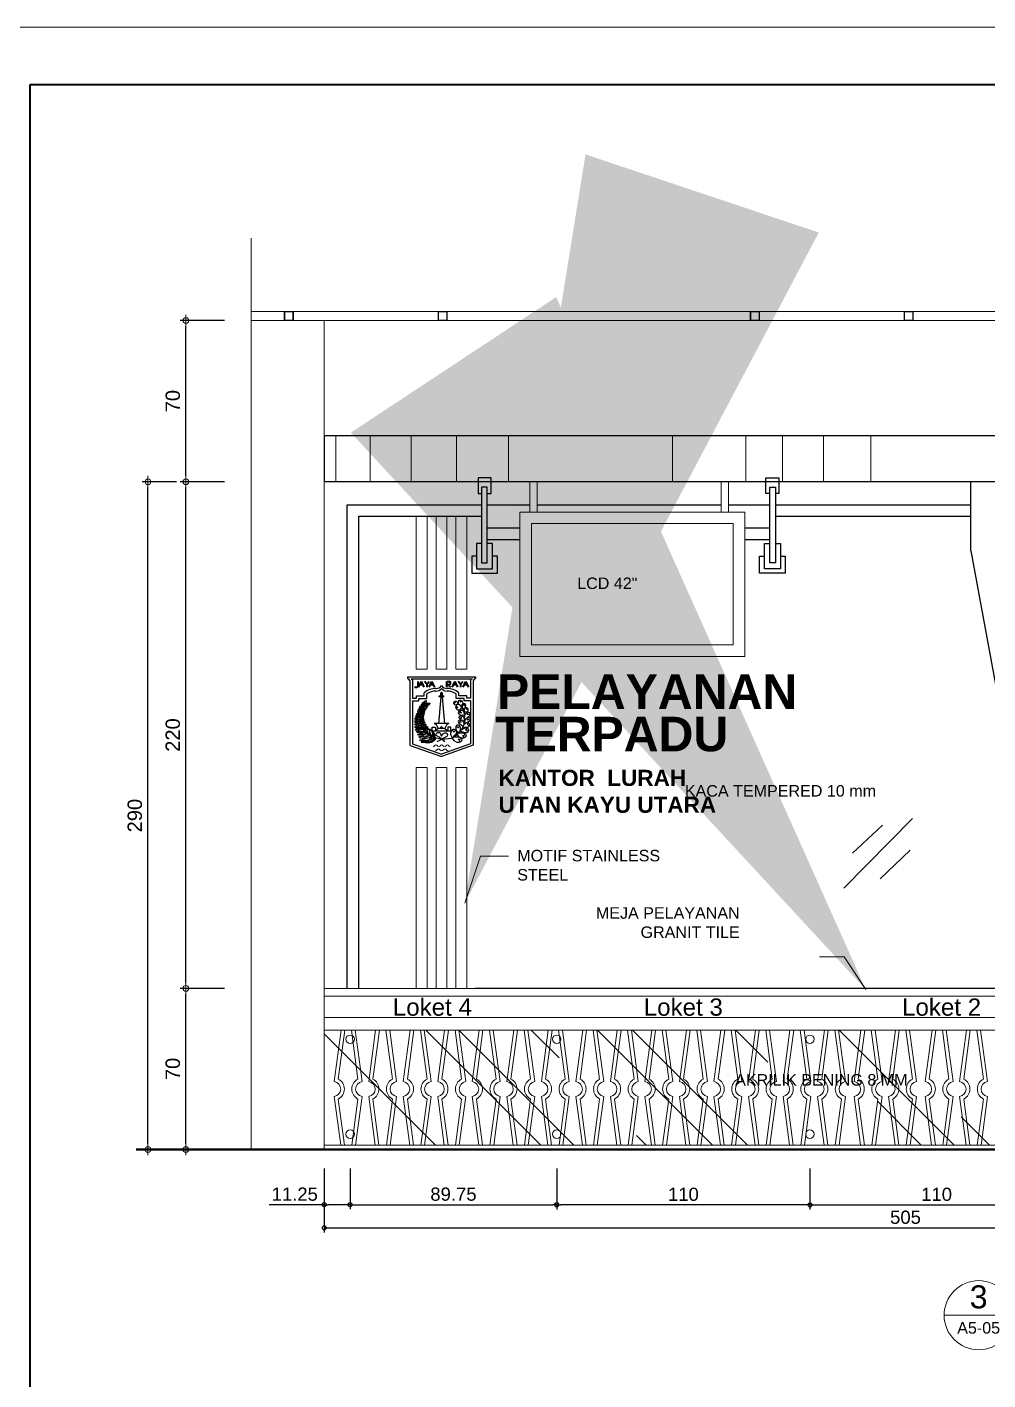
# Model space of a CAD drawing. Header units: millimetres. Extents: x -11 to 1625, y -267 to 180.
# Drawn here: x 1080.16 to 1096.86, y -70.5 to -47 of the extents above; entities that cross this region are included whole.
import ezdxf
from ezdxf.enums import TextEntityAlignment as Align

# ---------------------------------------------------------------- set-up
doc = ezdxf.new("R2010")
doc.units = ezdxf.units.MM
for name, color, linetype, lineweight in [('0.40', 6, 'Continuous', 40), ('ars', 11, 'Continuous', 5), ('ARS DIN', 31, 'Continuous', 5), ('balok', 111, 'Continuous', 35), ('DIMENSI', 8, 'Continuous', 9), ('dinding', 5, 'Continuous', 15), ('grs 2.5', 23, 'Continuous', 25), ('GRS KOP', 1, 'Continuous', 35), ('kaca', 121, 'Continuous', 0), ('kop', 7, 'Continuous', 20), ('lan', 7, 'Continuous', 15), ('not', 7, 'Continuous', 20), ('STANDART', 3, 'Continuous', 20), ('u', 6, 'Continuous', 20), ('ukuran', 6, 'Continuous', 20)]:
    doc.layers.add(name, color=color, linetype=linetype, lineweight=lineweight)
doc.layers.add('arsiran', color=51, linetype='Continuous')
doc.styles.add('aku', font='arial.ttf')
doc.styles.add('BARU', font='complex.shx')
doc.styles.get("Standard").update_dxf_attribs({"font": 'ARIALUNI.TTF'})
doc.dimstyles.new('H1.20 LAYOUT', dxfattribs={"dimtxt": 40, "dimasz": 13, "dimexe": 30, "dimexo": 0, "dimgap": 10, "dimtad": 2, "dimtih": 1, "dimtoh": 1, "dimdec": 0, "dimlfac": 0.1, "dimzin": 0, "dimdsep": 46, "dimtxsty": 'aku', "dimblk": 'DOT', "dimcen": 0.09, "dimclrd": 256, "dimclre": 256, "dimclrt": 2, "dimadec": 0, "dimazin": 0, "dimtfac": 1, "dimtdec": 0, "dimtix": 1, "dimtofl": 0, "dimtmove": 0, "dimatfit": 3, "dimfxl": 0, "dimtolj": 1, "dimtzin": 0, "dimlwd": -1, "dimlwe": 5, "dimarcsym": 0})
doc.dimstyles.new('ISO-25', dxfattribs={"dimtxt": 0.23, "dimasz": 0.07, "dimexe": 0.08, "dimexo": 0.05, "dimgap": 0.065, "dimtad": 1, "dimlfac": 100, "dimzin": 12, "dimdsep": 46, "dimtxsty": 'Standard', "dimblk": 'ORIGIN', "dimcen": 2.5, "dimdle": 1, "dimclrt": 256, "dimazin": 2, "dimtfac": 1, "dimtmove": 0, "dimatfit": 3, "dimldrblk": 'ORIGIN', "dimfxl": 0, "dimarcsym": 0})
doc.dimstyles.new('sk-100', dxfattribs={"dimtxt": 0.25, "dimasz": 0.1, "dimexe": 0.1, "dimexo": 0, "dimgap": 0.1, "dimtad": 1, "dimdec": 4, "dimlfac": 100, "dimzin": 12, "dimdsep": 46, "dimtxsty": 'Standard', "dimblk": 'BULAT', "dimcen": 0.1, "dimadec": 0, "dimazin": 3, "dimtfac": 1, "dimtdec": 4, "dimtofl": 0, "dimtmove": 0, "dimatfit": 3, "dimldrblk": 'BULAT', "dimfxl": 0, "dimtolj": 1, "dimtzin": 0, "dimarcsym": 0})

# ---------------------------------------------------------------- blocks, each defined once
blk = doc.blocks.new('kop')
at = {"layer": 'GRS KOP'}
blk.add_lwpolyline([(1, 54), (83, 54), (83, 1), (1, 1)], close=True, dxfattribs=at)
at = {"layer": 'kop', "color": 7}
blk.add_line((84, 55), (0, 55), dxfattribs=at)
at = {"layer": 'kop', "style": 'BARU', "flags": 4}
for p, height in [((73.8, 5.4), 0.35), ((80.303, 5.382), 0.25), ((73.8, 4.9), 0.35), ((80.303, 4.882), 0.25), ((73.8, 4.4), 0.35), ((80.303, 4.382), 0.25)]:
    blk.add_attdef('-', p, '', height=height, dxfattribs=at)
at = {"layer": 'kop', "flags": 4}
for tag, p in [('AR-00', (78.057, 2.648)), ('00', (81.238, 2.647))]:
    blk.add_attdef(tag, text='', height=0.35, dxfattribs=at).set_placement(p, align=Align.MIDDLE)
blk = doc.blocks.new('_Dot')
at = {"color": 0, "linetype": 'ByBlock', "lineweight": -2}
blk.add_line((-0.5, 0), (-1, 0), dxfattribs=at)
at = {"color": 0, "linetype": 'ByBlock', "const_width": 0.5}
blk.add_lwpolyline([(-0.25, 0, 1), (0.25, 0, 1)], format="xyb", close=True, dxfattribs=at)
blk = doc.blocks.new('BULAT')
for p, q in [((-1, 0), (1, 0)), ((0, -1), (0, 1))]:
    blk.add_line(p, q)
blk.add_circle((0, 0), 0.5)
blk = doc.blocks.new('*D246')
at = {"layer": 'Defpoints', "color": 0}
for p in [(1082.919, -63.698), (1083.591, -63.698), (1083.591, -66.498)]:
    blk.add_point(p, dxfattribs=at)
at = {"layer": 'ukuran', "color": 0, "lineweight": -2}
for p, q in [((1083.591, -63.698), (1082.819, -63.698)), ((1082.919, -66.398), (1082.919, -63.798)), ((1083.591, -66.498), (1082.819, -66.498))]:
    blk.add_line(p, q, dxfattribs=at)
at = {"layer": 'ukuran', "color": 0, "lineweight": -2, "xscale": 0.1, "yscale": 0.1, "zscale": 0.1}
for p, rotation in [((1082.919, -63.698), 90), ((1082.919, -66.498), 270)]:
    blk.add_blockref('BULAT', p, dxfattribs=dict(at, rotation=rotation))
at = {"layer": 'ukuran', "color": 0, "insert": (1082.692, -65.098), "char_height": 0.25, "attachment_point": 5, "rotation": 90}
blk.add_mtext('\\A1;70', dxfattribs=at)
blk = doc.blocks.new('*D247')
at = {"layer": 'Defpoints', "color": 0}
for p in [(1082.919, -54.898), (1083.591, -54.898), (1083.591, -63.698)]:
    blk.add_point(p, dxfattribs=at)
at = {"layer": 'ukuran', "color": 0, "lineweight": -2}
for p, q in [((1083.591, -54.898), (1082.819, -54.898)), ((1082.919, -63.598), (1082.919, -54.998)), ((1083.591, -63.698), (1082.819, -63.698))]:
    blk.add_line(p, q, dxfattribs=at)
at = {"layer": 'ukuran', "color": 0, "lineweight": -2, "xscale": 0.1, "yscale": 0.1, "zscale": 0.1}
for p, rotation in [((1082.919, -54.898), 90), ((1082.919, -63.698), 270)]:
    blk.add_blockref('BULAT', p, dxfattribs=dict(at, rotation=rotation))
at = {"layer": 'ukuran', "color": 0, "insert": (1082.692, -59.298), "char_height": 0.25, "attachment_point": 5, "rotation": 90}
blk.add_mtext('\\A1;220', dxfattribs=at)
blk = doc.blocks.new('*D248')
at = {"layer": 'Defpoints', "color": 0}
for p in [(1082.919, -52.098), (1083.591, -52.098), (1083.591, -54.898)]:
    blk.add_point(p, dxfattribs=at)
at = {"layer": 'ukuran', "color": 0, "lineweight": -2}
for p, q in [((1083.591, -52.098), (1082.819, -52.098)), ((1082.919, -54.798), (1082.919, -52.198)), ((1083.591, -54.898), (1082.819, -54.898))]:
    blk.add_line(p, q, dxfattribs=at)
at = {"layer": 'ukuran', "color": 0, "lineweight": -2, "xscale": 0.1, "yscale": 0.1, "zscale": 0.1}
for p, rotation in [((1082.919, -52.098), 90), ((1082.919, -54.898), 270)]:
    blk.add_blockref('BULAT', p, dxfattribs=dict(at, rotation=rotation))
at = {"layer": 'ukuran', "color": 0, "insert": (1082.692, -53.498), "char_height": 0.25, "attachment_point": 5, "rotation": 90}
blk.add_mtext('\\A1;70', dxfattribs=at)
blk = doc.blocks.new('*D249')
at = {"layer": 'Defpoints', "color": 0}
for p in [(1082.26, -54.898), (1082.758, -54.898), (1082.758, -66.498)]:
    blk.add_point(p, dxfattribs=at)
at = {"layer": 'ukuran', "color": 0, "lineweight": -2}
for p, q in [((1082.758, -54.898), (1082.16, -54.898)), ((1082.26, -66.398), (1082.26, -54.998)), ((1082.758, -66.498), (1082.16, -66.498))]:
    blk.add_line(p, q, dxfattribs=at)
at = {"layer": 'ukuran', "color": 0, "lineweight": -2, "xscale": 0.1, "yscale": 0.1, "zscale": 0.1}
for p, rotation in [((1082.26, -54.898), 90), ((1082.26, -66.498), 270)]:
    blk.add_blockref('BULAT', p, dxfattribs=dict(at, rotation=rotation))
at = {"layer": 'ukuran', "color": 0, "insert": (1082.032, -60.698), "char_height": 0.25, "attachment_point": 5, "rotation": 90}
blk.add_mtext('\\A1;290', dxfattribs=at)
blk = doc.blocks.new('Ndtpd')
blk.add_line((0.747, 0), (-0.747, 0))
blk.add_circle((0, 0), 0.747)
at = {"flags": 4}
for tag, height, p in [('NO', 0.5, (0, 0.148)), ('NOLBR', 0.3, (0, -0.398))]:
    blk.add_attdef(tag, text='', height=height, dxfattribs=at).set_placement(p, align=Align.CENTER)
for tag, p, height in [('NDTPD', (1.516, 0.148), 0.5), ('SKALA', (1.523, -0.398), 0.3)]:
    blk.add_attdef(tag, p, '', height=height, dxfattribs=at)
blk = doc.blocks.new('_Origin')
at = {"color": 0, "linetype": 'ByBlock', "lineweight": -2}
blk.add_line((0, 0), (-1, 0), dxfattribs=at)
blk.add_circle((0, 0), 0.5, dxfattribs=at)
blk = doc.blocks.new('*D253')
at = {"layer": 'Defpoints', "color": 0, "ltscale": 0.15}
for p in [(1093.763, -66.775), (1098.163, -66.775), (1098.163, -67.459)]:
    blk.add_point(p, dxfattribs=at)
at = {"layer": 'u', "color": 0, "lineweight": -2, "ltscale": 0.15}
for p, q in [((1093.763, -66.825), (1093.763, -67.539)), ((1098.163, -66.825), (1098.163, -67.539)), ((1093.833, -67.459), (1098.093, -67.459))]:
    blk.add_line(p, q, dxfattribs=at)
at = {"layer": 'u', "color": 0, "lineweight": -2, "ltscale": 0.15, "xscale": 0.07, "yscale": 0.07, "zscale": 0.07, "rotation": 180}
blk.add_blockref('_Origin', (1093.763, -67.459), dxfattribs=at)
at = {"layer": 'u', "color": 0, "lineweight": -2, "ltscale": 0.15, "xscale": 0.07, "yscale": 0.07, "zscale": 0.07}
blk.add_blockref('_Origin', (1098.163, -67.459), dxfattribs=at)
at = {"layer": 'u', "ltscale": 0.15, "insert": (1095.963, -67.277), "char_height": 0.23, "attachment_point": 5}
blk.add_mtext('110', dxfattribs=at)
blk = doc.blocks.new('*D256')
at = {"layer": 'Defpoints', "color": 0, "ltscale": 0.15}
for p in [(1089.363, -66.821), (1093.763, -66.775), (1089.363, -67.459)]:
    blk.add_point(p, dxfattribs=at)
at = {"layer": 'u', "color": 0, "lineweight": -2, "ltscale": 0.15}
for p, q in [((1089.363, -66.871), (1089.363, -67.539)), ((1093.763, -66.825), (1093.763, -67.539)), ((1093.693, -67.459), (1089.433, -67.459))]:
    blk.add_line(p, q, dxfattribs=at)
at = {"layer": 'u', "color": 0, "lineweight": -2, "ltscale": 0.15, "xscale": 0.07, "yscale": 0.07, "zscale": 0.07, "rotation": 180}
blk.add_blockref('_Origin', (1089.363, -67.459), dxfattribs=at)
at = {"layer": 'u', "color": 0, "lineweight": -2, "ltscale": 0.15, "xscale": 0.07, "yscale": 0.07, "zscale": 0.07}
blk.add_blockref('_Origin', (1093.763, -67.459), dxfattribs=at)
at = {"layer": 'u', "ltscale": 0.15, "insert": (1091.563, -67.277), "char_height": 0.23, "attachment_point": 5}
blk.add_mtext('110', dxfattribs=at)
blk = doc.blocks.new('RL1')
at = {"layer": 'ars', "ltscale": 0.15}
for points in [[(0.011, 3.08), (-0.174, 1.698)], [(0.112, 3.08), (-0.063, 1.767)], [(0.288, 3.08), (0.463, 1.767)], [(0.389, 3.08), (0.574, 1.698)], [(0, 0), (-0.174, 1.302)], [(0.101, 0), (-0.063, 1.233)], [(0.299, 0), (0.463, 1.233)], [(0.4, 0), (0.574, 1.302)]]:
    blk.add_lwpolyline(points, dxfattribs=at)
for centre, radius, start, end in [((-0.2, 1.5), 0.2, 277.5946, 82.4054), ((-0.2, 1.5), 0.3, 297.0659, 62.9341), ((0.6, 1.5), 0.3, 117.0659, 242.9341), ((0.6, 1.5), 0.2, 97.5946, 262.4054)]:
    blk.add_arc(centre, radius, start, end, dxfattribs=at)
blk = doc.blocks.new('*D258')
at = {"layer": 'Defpoints', "color": 0, "ltscale": 0.15}
for p in [(1085.772, -66.775), (1089.363, -66.775), (1089.363, -67.456)]:
    blk.add_point(p, dxfattribs=at)
at = {"layer": 'u', "color": 0, "lineweight": -2, "ltscale": 0.15}
for p, q in [((1085.772, -66.825), (1085.772, -67.536)), ((1089.363, -66.825), (1089.363, -67.536)), ((1085.842, -67.456), (1089.293, -67.456))]:
    blk.add_line(p, q, dxfattribs=at)
at = {"layer": 'u', "color": 0, "lineweight": -2, "ltscale": 0.15, "xscale": 0.07, "yscale": 0.07, "zscale": 0.07, "rotation": 180}
blk.add_blockref('_Origin', (1085.772, -67.456), dxfattribs=at)
at = {"layer": 'u', "color": 0, "lineweight": -2, "ltscale": 0.15, "xscale": 0.07, "yscale": 0.07, "zscale": 0.07}
blk.add_blockref('_Origin', (1089.363, -67.456), dxfattribs=at)
at = {"layer": 'u', "ltscale": 0.15, "insert": (1087.568, -67.274), "char_height": 0.23, "attachment_point": 5}
blk.add_mtext('89.75', dxfattribs=at)
blk = doc.blocks.new('*D262')
at = {"layer": 'Defpoints', "color": 0, "ltscale": 0.15}
for p in [(1085.322, -66.775), (1085.772, -66.775), (1085.322, -67.456)]:
    blk.add_point(p, dxfattribs=at)
at = {"layer": 'u', "color": 0, "lineweight": -2, "ltscale": 0.15}
for p, q in [((1085.322, -66.825), (1085.322, -67.536)), ((1085.772, -66.825), (1085.772, -67.536)), ((1085.322, -67.456), (1084.367, -67.456)), ((1085.702, -67.456), (1085.392, -67.456))]:
    blk.add_line(p, q, dxfattribs=at)
at = {"layer": 'u', "color": 0, "lineweight": -2, "ltscale": 0.15, "xscale": 0.07, "yscale": 0.07, "zscale": 0.07, "rotation": 180}
blk.add_blockref('_Origin', (1085.322, -67.456), dxfattribs=at)
at = {"layer": 'u', "color": 0, "lineweight": -2, "ltscale": 0.15, "xscale": 0.07, "yscale": 0.07, "zscale": 0.07}
blk.add_blockref('_Origin', (1085.772, -67.456), dxfattribs=at)
at = {"layer": 'u', "ltscale": 0.15, "insert": (1084.81, -67.274), "char_height": 0.23, "attachment_point": 5}
blk.add_mtext('11.25', dxfattribs=at)
blk = doc.blocks.new('*D263')
at = {"layer": 'Defpoints', "color": 0, "ltscale": 0.15}
for p in [(1085.322, -66.775), (1105.523, -66.775), (1105.523, -67.858)]:
    blk.add_point(p, dxfattribs=at)
at = {"layer": 'u', "color": 0, "lineweight": -2, "ltscale": 0.15}
for p, q in [((1085.322, -66.858), (1085.322, -67.938)), ((1105.523, -66.858), (1105.523, -67.938)), ((1085.392, -67.858), (1105.453, -67.858))]:
    blk.add_line(p, q, dxfattribs=at)
at = {"layer": 'u', "color": 0, "lineweight": -2, "ltscale": 0.15, "xscale": 0.07, "yscale": 0.07, "zscale": 0.07, "rotation": 180}
blk.add_blockref('_Origin', (1085.322, -67.858), dxfattribs=at)
at = {"layer": 'u', "color": 0, "lineweight": -2, "ltscale": 0.15, "xscale": 0.07, "yscale": 0.07, "zscale": 0.07}
blk.add_blockref('_Origin', (1105.523, -67.858), dxfattribs=at)
at = {"layer": 'u', "ltscale": 0.15, "insert": (1095.423, -67.675), "char_height": 0.23, "attachment_point": 5}
blk.add_mtext('505', dxfattribs=at)

msp = doc.modelspace()

# ---------------------------------------------------------------- hatches: boundary and pattern name
at = {"layer": 'ARS DIN', "ltscale": 0.15}
h = msp.add_hatch(dxfattribs=at)
h.set_pattern_fill('AR-RROOF', color=256, scale=0.1, angle=45, style=0)
h.set_pattern_definition([(135, (1103.4438, -66.42), (-2.15526, 5.74736), [38.1, -5.08, 12.7, -2.54]), (135, (1101.953, -63.133), (4.1848, 0.5927), [7.62, -0.8382, 15.24, -1.905]), (135, (1104.0724, -63.9952), (-8.13611, 10.54282), [20.32, -3.556, 10.16, -2.54])])
h.paths.add_polyline_path([(1105.5220573, -64.4224392), (1105.5220573, -66.419909), (1085.3220573, -66.419909), (1085.3220573, -64.4224392)])

# ---------------------------------------------------------------- linework, layer by layer
at = {"layer": '0.40'}
msp.add_lwpolyline([(1082.0528709, -66.4984035), (1107.4963738, -66.4984035)], dxfattribs=at)
at = {"layer": 'ars'}
for p, q in [((1085.5225037, -54.0984035), (1085.5225037, -54.8984035)), ((1086.1224186, -54.0984035), (1086.1224186, -54.8984035)), ((1086.8348187, -54.0984035), (1086.8348187, -54.8984035)), ((1087.622215, -54.0984035), (1087.622215, -54.8984035)), ((1088.5220873, -54.0984035), (1088.5220873, -54.8984035)), ((1091.3716968, -54.0984035), (1091.3716968, -54.8984035)), ((1092.6465229, -54.0984035), (1092.6465229, -54.8984035)), ((1093.2839359, -54.0984035), (1093.2839359, -54.8984035)), ((1093.996336, -54.0984035), (1093.996336, -54.8984035)), ((1094.8212304, -54.0984035), (1094.8212304, -54.8984035))]:
    msp.add_line(p, q, dxfattribs=at)
for points in [[(1084.0543218, -66.4984035), (1084.0543218, -50.6673865)], [(1084.0543218, -51.9384035), (1105.3020573, -51.9384035), (1105.3020573, -52.0984035), (1084.0543218, -52.0984035)], [(1105.5220573, -63.6984035), (1105.5220573, -63.8359158), (1085.3220573, -63.8359158), (1085.3220573, -63.6984035)]]:
    msp.add_lwpolyline(points, dxfattribs=at)
for points in [[(1084.6278103, -52.0984035), (1084.7878103, -52.0984035), (1084.7878103, -51.9384035), (1084.6278103, -51.9384035)], [(1084.6358103, -52.0904035), (1084.7798103, -52.0904035), (1084.7798103, -51.9464035), (1084.6358103, -51.9464035)], [(1087.2995754, -52.0984035), (1087.4595754, -52.0984035), (1087.4595754, -51.9384035), (1087.2995754, -51.9384035)], [(1087.3075754, -52.0904035), (1087.4515754, -52.0904035), (1087.4515754, -51.9464035), (1087.3075754, -51.9464035)], [(1092.7255875, -52.0984035), (1092.8855875, -52.0984035), (1092.8855875, -51.9384035), (1092.7255875, -51.9384035)], [(1092.7335875, -52.0904035), (1092.8775875, -52.0904035), (1092.8775875, -51.9464035), (1092.7335875, -51.9464035)], [(1095.3973526, -52.0984035), (1095.5573526, -52.0984035), (1095.5573526, -51.9384035), (1095.3973526, -51.9384035)], [(1095.4053526, -52.0904035), (1095.5493526, -52.0904035), (1095.5493526, -51.9464035), (1095.4053526, -51.9464035)]]:
    msp.add_lwpolyline(points, close=True, dxfattribs=at)
at = {"layer": 'ars', "color": 141}
msp.add_lwpolyline([(1105.5220573, -66.419909), (1085.3220573, -66.419909), (1085.3220573, -64.4224392), (1105.5220573, -64.4224392)], close=True, dxfattribs=at)
at = {"layer": 'arsiran'}
for p, q in [((1099.5465006, -54.0984035), (1085.3220573, -54.0984035)), ((1096.096607, -54.8984035), (1085.3220573, -54.8984035)), ((1095.2823646, -54.8984035), (1091.8866524, -54.8984035)), ((1098.2225323, -54.8984035), (1095.0238827, -54.8984035)), ((1099.5465006, -54.8984035), (1096.096607, -54.8984035)), ((1096.5574622, -56.0984035), (1096.5574622, -54.8984035)), ((1085.7220573, -63.6984035), (1085.7220573, -55.2984035)), ((1085.7220573, -55.2984035), (1088.0581169, -55.2984035)), ((1088.1560999, -55.2984035), (1088.8976141, -55.2984035)), ((1092.3475076, -55.2984035), (1093.0637671, -55.2984035)), ((1093.1617501, -55.2984035), (1096.5574622, -55.2984035)), ((1085.9220573, -63.6984035), (1085.9220573, -55.4984035)), ((1085.9220573, -55.4984035), (1088.0581169, -55.4984035)), ((1093.1617501, -55.4984035), (1096.5574622, -55.4984035)), ((1088.1560999, -55.6984035), (1088.721726, -55.6984035)), ((1088.1560999, -55.8984035), (1088.721726, -55.8984035)), ((1092.6309193, -55.6984035), (1093.0637671, -55.6984035)), ((1092.6309193, -55.8984035), (1093.0637671, -55.8984035)), ((1096.5574622, -56.0984035), (1097.9574622, -63.6984035)), ((1087.6712318, -58.7710332), (1087.6459756, -58.751627)), ((1087.7178443, -58.8214707), (1087.6712318, -58.7710332)), ((1087.7566943, -58.8958332), (1087.7178443, -58.8214707)), ((1087.7565818, -59.1108207), (1087.7639411, -58.9486258)), ((1087.7639411, -58.9486258), (1087.7566943, -58.8958332)), ((1087.6356818, -59.2829457), (1087.7188561, -59.1912336)), ((1087.7188561, -59.1912336), (1087.7565818, -59.1108207)), ((1105.5220573, -63.6984035), (1087.9478103, -63.6984035))]:
    msp.add_line(p, q, dxfattribs=at)
for points in [[(1085.3220573, -54.0984035), (1085.3220573, -54.8984035)], [(1088.1560999, -55.1000653), (1088.2256303, -55.1000653), (1088.2256303, -54.8313316), (1087.9979903, -54.8313316), (1087.9979903, -55.1000653), (1088.0581169, -55.1000653)], [(1093.0637671, -55.1000653), (1092.9942367, -55.1000653), (1092.9942367, -54.8313316), (1093.2218767, -54.8313316), (1093.2218767, -55.1000653), (1093.1617501, -55.1000653)], [(1089.0232361, -55.2984035), (1092.2218856, -55.2984035)], [(1088.0581169, -55.9702911), (1087.9672334, -55.9702911), (1087.9672334, -56.4102775), (1088.2483555, -56.4102775), (1088.2483555, -55.9702911), (1088.1560999, -55.9702911)], [(1093.1617501, -55.9702911), (1093.2526335, -55.9702911), (1093.2526335, -56.4102775), (1092.9715115, -56.4102775), (1092.9715115, -55.9702911), (1093.0637671, -55.9702911)], [(1087.9672334, -56.1902843), (1087.8867356, -56.1902843), (1087.8867356, -56.4842093), (1088.3326391, -56.4842093), (1088.3326391, -56.1902843), (1088.2483555, -56.1902843)], [(1093.2526335, -56.1902843), (1093.3331313, -56.1902843), (1093.3331313, -56.4842093), (1092.8834742, -56.4842093), (1092.8834742, -56.1902843), (1092.9715115, -56.1902843)]]:
    msp.add_lwpolyline(points, dxfattribs=at)
for points in [[(1088.1560999, -54.9945304), (1088.0581169, -54.9945304), (1088.0581169, -56.3051666), (1088.1560999, -56.3051666)], [(1093.0637671, -54.9945304), (1093.1617501, -54.9945304), (1093.1617501, -56.3051666), (1093.0637671, -56.3051666)]]:
    msp.add_lwpolyline(points, close=True, dxfattribs=at)
for centre, radius, start, end in [((1087.602002, -58.7612166), 0.0220314, 87.66784876, 178.65465728), ((1087.6064183, -58.7228814), 0.0166973, 135.56360417, 257.83060387), ((1087.6490105, -58.7466372), 0.0501452, 25.93373712, 73.1180332), ((1087.7192856, -58.7283771), 0.0254456, 90.10950306, 171.70742111), ((1087.6515141, -58.8117415), 0.0459492, 19.15474734, 190.58858039), ((1087.6579042, -58.8083319), 0.0529019, 192.94732556, 354.31404324), ((1087.6416318, -58.7841598), 0.0275365, 181.85961307, 272.02198328), ((1087.6521288, -58.8417901), 0.0315817, 107.55455806, 187.80499728), ((1087.7039931, -58.9257982), 0.0563066, 9.3407188, 161.49718996), ((1087.71309, -58.8899702), 0.0650223, 196.03344421, 318.51721909), ((1087.6993968, -58.9596894), 0.0499053, 82.57968903, 141.05669455), ((1087.7086387, -58.8881353), 0.0222432, 125.92154153, 262.77658945), ((1087.7251163, -58.9840346), 0.0266277, 146.77003391, 239.19130726), ((1087.7341887, -58.7822367), 0.0239839, 339.79936251, 64.86716465), ((1087.7738372, -58.7952293), 0.0177754, 67.00190501, 164.63217601), ((1087.7753168, -58.8484938), 0.0202522, 336.87578249, 98.4357019), ((1087.8318158, -58.9237971), 0.0772686, 96.63465558, 119.35110183), ((1087.7753126, -58.9269486), 0.0394394, 331.30252725, 37.94777121), ((1087.8346399, -58.9904052), 0.0509272, 70.08276345, 119.05449664), ((1087.5382227, -59.2507082), 0.0347644, 357.4430165, 88.64906564), ((1087.6161864, -59.1845381), 0.0335107, 12.90285345, 100.2816665), ((1087.7393851, -59.2113905), 0.0968264, 130.3862026, 159.23064718), ((1087.6898107, -59.0992678), 0.0284276, 61.89056868, 169.10342994), ((1087.6962821, -59.031017), 0.0285014, 57.77969593, 135.09166346), ((1087.7121434, -59.0466517), 0.0289558, 157.98021204, 252.01885625), ((1087.7787371, -59.1766777), 0.0284865, 266.86460819, 1.75589115), ((1087.7712087, -59.2447881), 0.0401133, 346.02896843, 81.44060104), ((1087.7840838, -59.0945335), 0.0338642, 307.36893622, 32.47562388), ((1087.8122665, -59.1477858), 0.0274216, 0.49305241, 106.15338088), ((1087.8020314, -59.0159947), 0.0192114, 290.57885794, 68.79793875), ((1087.8260827, -59.1039493), 0.0720758, 63.81492657, 103.88680228), ((1087.6399547, -59.2982655), 0.0812766, 106.33590135, 145.52492004), ((1087.6635422, -59.3355839), 0.0385848, 249.68824191, 336.38823525), ((1087.6430364, -59.4058174), 0.0347828, 330.5407532, 78.20174641), ((1087.7354675, -59.2763942), 0.0336479, 257.20865722, 359.01369108), ((1087.7274129, -59.3333919), 0.0241923, 315.07871869, 88.5670955)]:
    msp.add_arc(centre, radius, start, end, dxfattribs=at)
for points in [[(1087.0517687, -58.8016621), (1087.0436932, -58.7554723), (1087.0319661, -58.7337621), (1087.0301932, -58.7720848), (1087.0517687, -58.8016621)], [(1087.0660626, -58.7840051), (1087.0625557, -58.7445223), (1087.0537161, -58.7131371), (1087.0463932, -58.7481223), (1087.0660626, -58.7840051)], [(1087.0836963, -58.7644935), (1087.0938411, -58.7258871), (1087.0855911, -58.6955121), (1087.0728411, -58.7247621), (1087.0836963, -58.7644935)], [(1087.0836963, -58.7644935), (1087.1245874, -58.7600978), (1087.1658411, -58.7474539), (1087.1185911, -58.7435121), (1087.0836963, -58.7644935)], [(1087.6459756, -58.751627), (1087.6063756, -58.707827), (1087.5727006, -58.7389895), (1087.6039006, -58.7764145), (1087.6459756, -58.751627)], [(1086.9769614, -59.0309802), (1086.9360307, -59.0034223), (1086.9112161, -58.9831371), (1086.9284661, -59.0202621), (1086.9769614, -59.0309802)], [(1086.9764752, -58.9959711), (1086.9408411, -58.9730121), (1086.9212932, -58.9539973), (1086.9324682, -58.9869598), (1086.9764752, -58.9959711)], [(1086.9782972, -58.9770796), (1086.9462682, -58.9321723), (1086.9284557, -58.9236973), (1086.9400432, -58.9544473), (1086.9782972, -58.9770796)], [(1086.9850933, -58.9436238), (1086.9618682, -58.8982348), (1086.9485182, -58.8857473), (1086.9538432, -58.9160473), (1086.9850933, -58.9436238)], [(1086.9968956, -58.9070795), (1086.9772161, -58.8762621), (1086.9577161, -58.8500121), (1086.9645682, -58.8906598), (1086.9968956, -58.9070795)], [(1087.0106703, -58.8738409), (1086.9848182, -58.8422098), (1086.9715911, -58.8237621), (1086.9817161, -58.8605121), (1087.0106703, -58.8738409)], [(1086.9764752, -58.9959711), (1087.0095682, -58.9918723), (1087.0518411, -58.9786371), (1086.9837307, -58.9838473), (1086.9764752, -58.9959711)], [(1086.9790751, -58.9718249), (1087.0131307, -58.9673473), (1087.0613286, -58.9535601), (1086.9984307, -58.9539973), (1086.9782972, -58.9770796)], [(1087.0225299, -58.8490481), (1087.0027807, -58.8107098), (1086.9880911, -58.7911371), (1086.9893182, -58.8308848), (1087.0225299, -58.8490481)], [(1086.9870096, -58.9367002), (1087.0091182, -58.9427473), (1087.0665559, -58.9246132), (1087.0002307, -58.9271848), (1086.9870096, -58.9367002)], [(1086.9945334, -58.9135124), (1087.0078057, -58.9111348), (1087.0679661, -58.8953871), (1087.0218411, -58.8935121), (1086.9968956, -58.9070795)], [(1087.0406457, -58.8175538), (1087.0283932, -58.7846473), (1087.0054807, -58.7684848), (1087.0135807, -58.8044098), (1087.0334877, -58.8291103)], [(1087.0082608, -58.879273), (1087.0379661, -58.8852621), (1087.0814661, -58.8706371), (1087.0345911, -58.8665121), (1087.0106703, -58.8738409)], [(1087.0201101, -58.8538352), (1087.0578411, -58.8605121), (1087.0953411, -58.8421371), (1087.0495911, -58.8440121), (1087.0201101, -58.8538352)], [(1087.0334877, -58.8291103), (1087.0694661, -58.8320121), (1087.1152161, -58.8132621), (1087.0765911, -58.8098871), (1087.0406457, -58.8175538)], [(1087.05326, -58.7996999), (1087.0814182, -58.7999098), (1087.1298411, -58.7873871), (1087.0791682, -58.7846473), (1087.05326, -58.7996999)], [(1087.0660626, -58.7840051), (1087.096092, -58.7821547), (1087.1508411, -58.7667621), (1087.0989307, -58.7621848), (1087.0660626, -58.7840051)], [(1087.7737167, -59.0417373), (1087.7325443, -58.9748832), (1087.6625618, -58.9847777), (1087.6876193, -59.0223957), (1087.7443943, -59.0725332), (1087.7591704, -59.0927133)], [(1087.7291259, -58.8430648), (1087.7275911, -58.7746371), (1087.7699661, -58.7566371), (1087.7772666, -58.8053242), (1087.7291259, -58.8430648)], [(1087.7566943, -58.8958332), (1087.7654661, -58.8327621), (1087.8137586, -58.8301577), (1087.8164661, -58.8830121), (1087.7566943, -58.8958332)], [(1087.7591704, -59.0927133), (1087.7943714, -59.0102828), (1087.8405788, -58.9908721), (1087.8588022, -59.0354429), (1087.8037943, -59.0807457), (1087.7565818, -59.1108207)], [(1087.7639411, -58.9486258), (1087.8295911, -58.9002621), (1087.8509661, -58.9212621), (1087.8440196, -58.9624133), (1087.7628272, -59.0295783)], [(1086.9877043, -59.0917295), (1086.9284557, -59.0694973), (1086.8928411, -59.0525121), (1086.9204307, -59.0904598), (1086.9877043, -59.0917295)], [(1086.9999227, -59.1306604), (1086.9350557, -59.1079723), (1086.8927557, -59.1084598), (1086.9326182, -59.1369598), (1086.9999227, -59.1306604)], [(1087.0141046, -59.1649114), (1086.9429307, -59.1530098), (1086.8941807, -59.1550348), (1086.9436057, -59.1766723), (1087.0141046, -59.1649114)], [(1086.9815385, -59.0646875), (1086.9352607, -59.040538), (1086.8980911, -59.0127621), (1086.9243411, -59.0517621), (1086.9815385, -59.0646875)], [(1087.0315008, -59.1969435), (1086.9639307, -59.1896848), (1086.9029932, -59.2018348), (1086.9422557, -59.2187473), (1087.0315008, -59.1969435)], [(1086.977145, -59.0331843), (1087.0128868, -59.0145005), (1087.0522161, -58.9970121), (1087.0044809, -58.9983574), (1086.9769614, -59.0309802)], [(1086.9815385, -59.0646875), (1087.0038411, -59.0525121), (1087.0529661, -59.0142621), (1087.0113411, -59.0258871), (1086.9815385, -59.0646875)], [(1086.9877043, -59.0917295), (1087.0168669, -59.0720329), (1087.0540911, -59.0408871), (1087.0109661, -59.0551371), (1086.9877043, -59.0917295)], [(1086.9999227, -59.1306604), (1087.0308411, -59.1038871), (1087.0574661, -59.0573871), (1087.0192161, -59.0960121), (1086.9999227, -59.1306604)], [(1087.0141046, -59.1649114), (1087.0435911, -59.1387621), (1087.0683411, -59.0791371), (1087.0263411, -59.1226371), (1087.0141046, -59.1649114)], [(1087.0315008, -59.1969435), (1087.0619661, -59.1706371), (1087.0862652, -59.110001), (1087.0492161, -59.1481371), (1087.0315008, -59.1969435)], [(1087.0590144, -59.2332484), (1087.0829661, -59.1946371), (1087.1033496, -59.1408881), (1087.0690911, -59.1766371), (1087.0590144, -59.2332484)], [(1087.096839, -59.2673563), (1087.1095911, -59.2126371), (1087.1147397, -59.1574157), (1087.0870911, -59.2070121), (1087.096839, -59.2673563)], [(1087.1555535, -59.3044942), (1087.1484818, -59.2373082), (1087.1272161, -59.1792621), (1087.1192318, -59.2320582), (1087.1555535, -59.3044942)], [(1087.2033854, -59.3284177), (1087.1957318, -59.2545582), (1087.1582318, -59.1953457), (1087.1597318, -59.2493082), (1087.2033854, -59.3284177)], [(1087.5678743, -59.3316389), (1087.6199277, -59.2240429), (1087.5688508, -59.1991289), (1087.5299661, -59.2283871), (1087.5222068, -59.2991457), (1087.5450983, -59.3479945)], [(1087.6824738, -59.2313506), (1087.6691318, -59.1319332), (1087.6253039, -59.1292474), (1087.6073824, -59.1788154), (1087.624233, -59.2329655), (1087.6518062, -59.2651662)], [(1087.7591704, -59.0927133), (1087.6999256, -59.0366849), (1087.6545126, -59.0507467), (1087.6533068, -59.0817582), (1087.7100818, -59.1239832), (1087.7339131, -59.1591395)], [(1087.7009127, -59.2110189), (1087.7620193, -59.1765957), (1087.8262161, -59.1886371), (1087.8168411, -59.2493871), (1087.7457068, -59.2535457), (1087.6824738, -59.2313506)], [(1087.7565818, -59.1108207), (1087.8129211, -59.0764104), (1087.8494661, -59.1271371), (1087.8082161, -59.1665121), (1087.7339131, -59.1591395)], [(1087.0590144, -59.2332484), (1086.9857182, -59.2377223), (1086.9217161, -59.2377621), (1086.9907161, -59.2662621), (1087.0590144, -59.2332484)], [(1087.096839, -59.2673563), (1087.0042161, -59.2812621), (1086.9430283, -59.2867716), (1087.019242, -59.3027733), (1087.096839, -59.2673563)], [(1087.1555535, -59.3044942), (1087.0169661, -59.3187621), (1086.9669927, -59.3281523), (1087.0087161, -59.3547621), (1087.0319661, -59.3543871), (1087.0640388, -59.3440797), (1087.1555535, -59.3044942)], [(1087.2529487, -59.3484654), (1087.1831543, -59.3999347), (1087.1553538, -59.4156525), (1086.9789756, -59.3855387), (1087.1319742, -59.3962745), (1087.1670293, -59.3800206), (1087.2529487, -59.3484654)], [(1087.269931, -59.3522787), (1087.2136441, -59.4067811), (1087.1858435, -59.4224989), (1087.0094653, -59.4195146), (1087.1817444, -59.4125062), (1087.2227373, -59.386867), (1087.269931, -59.3522787)], [(1087.2033854, -59.3284177), (1087.1335911, -59.3798871), (1087.1057905, -59.3956049), (1087.0179737, -59.3786098), (1087.0824109, -59.3657225), (1087.1174661, -59.3528871), (1087.2033854, -59.3284177)], [(1087.2529487, -59.3484654), (1087.2389916, -59.3136792), (1087.2299941, -59.2656612), (1087.1986344, -59.2339065), (1087.2125554, -59.2588897), (1087.2277966, -59.3150212), (1087.2529487, -59.3484654)], [(1087.5678743, -59.3316389), (1087.7099661, -59.3675121), (1087.7140911, -59.3915121), (1087.6769661, -59.4218871), (1087.6214661, -59.4211371), (1087.5450983, -59.3479945)], [(1087.6518062, -59.2651662), (1087.7605193, -59.2713207), (1087.7879661, -59.3030121), (1087.7531318, -59.3467707), (1087.7007191, -59.3516793), (1087.6537161, -59.3161371), (1087.6291993, -59.2876009)]]:
    msp.add_spline(points, degree=3, dxfattribs=at)
at = {"layer": 'arsiran', "end_tangent": (0.6434414753, 0.7654953089)}
msp.add_spline([(1087.6949193, -58.7966646), (1087.6535318, -58.7183457), (1087.6759943, -58.6896582), (1087.7293927, -58.7420457), (1087.6978335, -58.7935092)], degree=3, dxfattribs=at)
at = {"layer": 'balok'}
for p, q in [((1086.94679, -58.3691379), (1086.94679, -58.4522961)), ((1086.9629661, -58.4676958), (1087.0115175, -58.3691379)), ((1086.9872418, -58.4184169), (1087.0357932, -58.4184169)), ((1087.0600689, -58.4676958), (1087.0115175, -58.3691379)), ((1087.1039853, -58.4116371), (1087.0634369, -58.3691379)), ((1087.1039853, -58.4116371), (1087.1445337, -58.3691379)), ((1087.1039853, -58.4116371), (1087.1039853, -58.4676958)), ((1087.1454146, -58.4676958), (1087.1939661, -58.3691379)), ((1087.1696903, -58.4184169), (1087.2182418, -58.4184169)), ((1087.2425175, -58.4676958), (1087.1939661, -58.3691379)), ((1087.4546792, -58.3691379), (1087.4917161, -58.3691379)), ((1087.4546792, -58.4676958), (1087.4546792, -58.3691379)), ((1087.4546792, -58.4184169), (1087.4917161, -58.4184169)), ((1087.4643411, -58.4184169), (1087.5149661, -58.4676958)), ((1087.5474843, -58.4690769), (1087.5960357, -58.370519)), ((1087.57176, -58.4197979), (1087.6203114, -58.4197979)), ((1087.6445872, -58.4690769), (1087.5960357, -58.370519)), ((1087.6904661, -58.4116371), (1087.6499176, -58.3691379)), ((1087.6904661, -58.4116371), (1087.7310145, -58.3691379)), ((1087.6904661, -58.4116371), (1087.6904661, -58.4676958)), ((1087.7356646, -58.4676958), (1087.7842161, -58.3691379)), ((1087.7599403, -58.4184169), (1087.8084918, -58.4184169)), ((1087.8327675, -58.4676958), (1087.7842161, -58.3691379))]:
    msp.add_line(p, q, dxfattribs=at)
for centre, radius, start, end in [((1086.9195634, -58.4359362), 0.0317638, 211.00084785, 328.99915215), ((1087.4929231, -58.3937774), 0.024669, 267.19529693, 92.80470307)]:
    msp.add_arc(centre, radius, start, end, dxfattribs=at)
at = {"layer": 'dinding'}
for centre, radius, start, end in [((1087.2144128, -59.4773115), 0.0268912, 270, 337.67351535), ((1087.2641634, -59.4977425), 0.0268912, 22.32648465, 157.67351535), ((1087.2503989, -59.5340377), 0.037958, 270, 323.45591802), ((1087.3068591, -59.5707857), 0.0295683, 28.58248882, 151.41751118), ((1087.3136378, -59.4773115), 0.0268912, 202.32648465, 337.67351535), ((1087.3633193, -59.5340377), 0.037958, 216.54408198, 323.45591802), ((1087.3633884, -59.4977425), 0.0268912, 22.32648465, 157.67351535), ((1087.4128628, -59.4773115), 0.0268912, 202.32648465, 337.67351535), ((1087.4197795, -59.5707857), 0.0295683, 28.58248882, 151.41751118), ((1087.4626134, -59.4977425), 0.0268912, 22.32648465, 157.67351535), ((1087.4762397, -59.5340377), 0.037958, 216.54408198, 270), ((1087.5120878, -59.4773115), 0.0268912, 202.32648465, 270)]:
    msp.add_arc(centre, radius, start, end, dxfattribs=at)
at = {"layer": 'grs 2.5'}
for p, q in [((1086.7709496, -58.2841371), (1087.950214, -58.2841371)), ((1086.7709496, -58.2841371), (1086.7709496, -58.3148145)), ((1086.7709496, -58.3148145), (1086.7850983, -58.3148145)), ((1086.7850983, -58.3148145), (1086.7850983, -58.3327314)), ((1086.7850983, -58.3327314), (1086.7998645, -58.3327314)), ((1086.7998645, -58.3327314), (1086.7998645, -58.3485404)), ((1086.7998645, -58.3485404), (1086.8150347, -58.3485404)), ((1086.8150347, -59.4769825), (1086.8150347, -58.3485404)), ((1086.830762, -58.3214947), (1086.830762, -58.3299208)), ((1086.830762, -58.3299208), (1086.8547077, -58.3299208)), ((1086.8312149, -58.3214947), (1087.8904016, -58.3214947)), ((1086.8547077, -58.3299208), (1086.8547077, -58.6600371)), ((1087.8904016, -58.3299208), (1087.866456, -58.3299208)), ((1087.866456, -58.3299208), (1087.866456, -58.6600371)), ((1087.8904016, -58.3214947), (1087.8904016, -58.3299208)), ((1087.9086423, -58.3485404), (1087.9086423, -59.4760833)), ((1087.9212991, -58.3485404), (1087.9086423, -58.3485404)), ((1087.9212991, -58.3327314), (1087.9212991, -58.3485404)), ((1087.9360653, -58.3327314), (1087.9212991, -58.3327314)), ((1087.9360653, -58.3148145), (1087.9360653, -58.3327314)), ((1087.950214, -58.3148145), (1087.9360653, -58.3148145)), ((1087.950214, -58.2841371), (1087.950214, -58.3148145)), ((1086.8547077, -58.6600371), (1086.9233693, -58.6600371)), ((1086.8547077, -58.7050371), (1086.8547077, -59.4513484)), ((1086.8547077, -58.7050371), (1086.9683693, -58.7050371)), ((1086.9233693, -58.6179207), (1087.0615193, -58.6179207)), ((1086.9233693, -58.6600371), (1086.9233693, -58.6179207)), ((1086.9683693, -58.7050371), (1086.9683693, -58.6629207)), ((1086.9683693, -58.6629207), (1087.1065193, -58.6629207)), ((1087.0615193, -58.6179207), (1087.0615193, -58.5632268)), ((1087.1065193, -58.6629207), (1087.1065193, -58.5845457)), ((1087.3479067, -58.6317207), (1087.3101172, -59.1005348)), ((1087.3185068, -58.6317207), (1087.3185068, -58.6171707)), ((1087.3185068, -58.6171707), (1087.4026568, -58.6171707)), ((1087.4026568, -58.6317207), (1087.3185068, -58.6317207)), ((1087.3732569, -58.6317207), (1087.4110464, -59.1005348)), ((1087.4026568, -58.6317207), (1087.4026568, -58.6171707)), ((1087.6146443, -58.6629207), (1087.6146443, -58.5845457)), ((1087.7527943, -58.6629207), (1087.6146443, -58.6629207)), ((1087.6596443, -58.6179207), (1087.6596443, -58.5632268)), ((1087.7977943, -58.6179207), (1087.6596443, -58.6179207)), ((1087.7527943, -58.7050371), (1087.7527943, -58.6629207)), ((1087.866456, -58.7050371), (1087.7527943, -58.7050371)), ((1087.7977943, -58.6600371), (1087.7977943, -58.6179207)), ((1087.866456, -58.6600371), (1087.7977943, -58.6600371)), ((1087.866456, -58.7050371), (1087.866456, -59.4513484)), ((1087.1989568, -59.1598332), (1087.2537443, -59.1598332)), ((1087.1989568, -59.2241832), (1087.1989568, -59.1598332)), ((1087.2325943, -59.1002457), (1087.2672068, -59.1156207)), ((1087.4885693, -59.1002457), (1087.2325943, -59.1002457)), ((1087.2537443, -59.1598332), (1087.2537443, -59.2241832)), ((1087.3037127, -59.1838867), (1087.2537443, -59.2241832)), ((1087.2672068, -59.1156207), (1087.3047068, -59.1857457)), ((1087.4164568, -59.1857457), (1087.3047068, -59.1857457)), ((1087.3501486, -59.1857457), (1087.3501486, -59.1606908)), ((1087.371015, -59.1857457), (1087.371015, -59.1606908)), ((1087.4539568, -59.1156207), (1087.4164568, -59.1857457)), ((1087.4174509, -59.1838867), (1087.4674193, -59.2241832)), ((1087.4885693, -59.1002457), (1087.4539568, -59.1156207)), ((1087.5222068, -59.1598332), (1087.4674193, -59.1598332)), ((1087.4674193, -59.1598332), (1087.4674193, -59.2241832)), ((1087.5222068, -59.2241832), (1087.5222068, -59.1598332)), ((1086.8547077, -59.4513484), (1087.3605818, -59.6323321)), ((1087.1989568, -59.2241832), (1087.5222068, -59.2241832)), ((1087.3593818, -59.3723645), (1087.2412709, -59.3458432)), ((1087.3593818, -59.3723645), (1087.5389693, -59.3523957)), ((1087.866456, -59.4513484), (1087.3605818, -59.6323321)), ((1087.5389693, -59.3523957), (1087.6356818, -59.2829457)), ((1086.8150347, -59.4769825), (1087.3605818, -59.6721598)), ((1087.9086423, -59.4760833), (1087.3605818, -59.6721598))]:
    msp.add_line(p, q, dxfattribs=at)
for centre, radius, start, end in [((1087.2551738, -58.7822856), 0.2923848, 88.28187457, 131.47764057), ((1087.2664862, -58.4146854), 0.1203897, 268.14590739, 321.40659463), ((1087.2620982, -58.3695046), 0.1205417, 270.87561091, 324.7864592), ((1087.4590655, -58.3695046), 0.1205417, 215.2135408, 269.12438909), ((1087.4546775, -58.4146854), 0.1203897, 218.59340537, 271.85409261), ((1087.4659898, -58.7822856), 0.2923848, 48.52235943, 91.71812543), ((1087.2551738, -58.7822856), 0.2473848, 88.28187457, 126.9346809), ((1087.4002673, -58.5923008), 0.0575605, 133.58714418, 205.59870772), ((1087.3839225, -58.5769592), 0.0360457, 157.54768389, 234.83467021), ((1087.316245, -58.574844), 0.056557, 311.54876157, 8.96892147), ((1087.3208963, -58.5923008), 0.0575605, 334.40129228, 46.41285582), ((1087.4659898, -58.7822856), 0.2473848, 53.0653191, 91.71812543), ((1087.3605818, -59.1606908), 0.0104332, 0, 180)]:
    msp.add_arc(centre, radius, start, end, dxfattribs=at)
for points in [[(1087.0968411, -58.7506371), (1087.0484661, -58.8061371), (1087.0090911, -58.8773871), (1086.9771283, -58.9871995), (1086.9946981, -59.1154189), (1087.0479929, -59.2203661), (1087.2412709, -59.3458432)], [(1087.4178399, -59.4162634), (1087.2788952, -59.3136344), (1087.2640943, -59.3025582), (1087.2835911, -59.2617621), (1087.3368411, -59.2643871), (1087.3613001, -59.3156627), (1087.3859661, -59.2797621), (1087.4249661, -59.2591371), (1087.4579661, -59.2718871), (1087.4527161, -59.3225121), (1087.4271041, -59.3350465), (1087.4200305, -59.3392761), (1087.2798411, -59.4155121)]]:
    msp.add_spline(points, degree=3, dxfattribs=at)
at = {"layer": 'kaca'}
for points in [[(1095.5456525, -60.7501115), (1094.3542264, -61.9573051)], [(1095.0227969, -60.861413), (1094.4999413, -61.3494277)], [(1095.5027959, -61.298057), (1094.9799403, -61.7946328)]]:
    msp.add_lwpolyline(points, dxfattribs=at)
at = {"layer": 'lan'}
msp.add_lwpolyline([(1085.3220573, -52.0984035), (1085.3220573, -66.419909), (1085.3220573, -66.4984035)], dxfattribs=at)
at = {"layer": 'STANDART'}
for points in [[(1088.8976141, -55.4254051), (1089.0232361, -55.4254051), (1089.0232361, -54.8984035), (1088.8976141, -54.8984035)], [(1092.2218856, -55.4254051), (1092.3475076, -55.4254051), (1092.3475076, -54.8984035), (1092.2218856, -54.8984035)], [(1088.721726, -55.4254051), (1092.6309193, -55.4254051), (1092.6309193, -57.9317115), (1088.721726, -57.9317115)], [(1088.921726, -55.6254051), (1092.4309193, -55.6254051), (1092.4309193, -57.7317115), (1088.921726, -57.7317115)], [(1086.9220573, -63.6984035), (1087.1109511, -63.6984035), (1087.1109511, -59.8644206), (1086.9220573, -59.8644206)], [(1087.2661349, -63.6984035), (1087.4550287, -63.6984035), (1087.4550287, -59.8644206), (1087.2661349, -59.8644206)], [(1087.6102125, -63.6984035), (1087.7991063, -63.6984035), (1087.7991063, -59.8644206), (1087.6102125, -59.8644206)]]:
    msp.add_lwpolyline(points, close=True, dxfattribs=at)
for points in [[(1086.9220573, -55.4984035), (1086.9220573, -58.1511714), (1087.1109511, -58.1511714), (1087.1109511, -55.4984035)], [(1087.2661349, -55.4984035), (1087.2661349, -58.1511714), (1087.4550287, -58.1511714), (1087.4550287, -55.4984035)], [(1087.6102125, -55.4984035), (1087.6102125, -58.1511714), (1087.7991063, -58.1511714), (1087.7991063, -55.4984035)], [(1105.1220573, -64.2067407), (1085.3220573, -64.2067407), (1085.3220573, -63.6984035), (1105.5220573, -63.6984035)]]:
    msp.add_lwpolyline(points, dxfattribs=at)
for centre in [(1085.7724555, -64.5824204), (1089.3625901, -64.5824204), (1093.7625901, -64.5824204), (1085.7724555, -66.2296384), (1089.3625901, -66.2296384), (1093.7625901, -66.2296384)]:
    msp.add_circle(centre, 0.073611, dxfattribs=at)

# ---------------------------------------------------------------- block references
at = {"layer": 'ARS DIN', "ltscale": 0.15, "xscale": -0.6485308224194404, "yscale": 0.6485308224194404, "zscale": 0.6485308224194404}
for p in [(1085.8675362, -66.419909), (1086.4675362, -66.419909), (1087.0675362, -66.419909), (1087.6675362, -66.419909), (1088.2675362, -66.419909), (1088.8675362, -66.419909), (1089.4675362, -66.419909), (1090.0675362, -66.419909), (1090.6675362, -66.419909), (1091.2675362, -66.419909), (1091.8675362, -66.419909), (1092.4675362, -66.419909), (1093.0675362, -66.419909), (1093.6675362, -66.419909), (1094.2675362, -66.419909), (1094.9018211, -66.419909), (1095.5018211, -66.419909), (1096.136106, -66.419909), (1096.736106, -66.419909)]:
    msp.add_blockref('RL1', p, dxfattribs=at)
at = {"layer": 'kop'}
msp.add_blockref('kop', (1079.214162, -102.0000001), dxfattribs=at)
at = {"layer": 'not', "lineweight": -3}
ref = msp.add_blockref('Ndtpd', (1096.6942652, -69.3754644), dxfattribs=dict(at, xscale=0.8032128514056183, yscale=0.8032128514056183, zscale=0.8032128514056183))
ref.add_attrib('NO', '3', dxfattribs={"layer": '0', "lineweight": -3, "height": 0.4, "flags": 4}).set_placement((1096.693938, -69.2569386), align=Align.CENTER)
ref.add_attrib('NDTPD', 'TAMPAK', (1097.9119498, -69.2569386), dxfattribs={"layer": '0', "lineweight": -3, "height": 0.4, "flags": 4})
ref.add_attrib('NOLBR', 'A5-05', dxfattribs={"layer": '0', "lineweight": -3, "height": 0.2, "flags": 4}).set_placement((1096.693938, -69.6954343), align=Align.CENTER)
ref.add_attrib('SKALA', 'SKALA 1 : 25', (1097.9177499, -69.6954343), dxfattribs={"layer": '0', "lineweight": -3, "height": 0.25, "flags": 4})

# ---------------------------------------------------------------- texts
at = {"layer": 'dinding', "style": 'aku'}
for s, insert, char_height, attachment_point in [('LCD 42"', (1090.7647776, -56.5614629), 0.2, 3), ('{\\fArial|b1|i0|c0|p34;PELAYANAN}', (1088.3250526, -58.2436464), 0.6, 1), ('{\\fArial|b1|i0|c0|p34;TERPADU}', (1088.2917352, -58.9804798), 0.6, 1), ('{\\fArial|b1|i0|c0|p34;KANTOR  LURAH\\PUTAN KAYU UTARA}', (1088.3513616, -59.9021488), 0.28, 1), ('KACA TEMPERED 10 mm ', (1094.9110386, -60.1670749), 0.2, 3), ('MEJA PELAYANAN\\PGRANIT TILE', (1092.5424128, -62.2887002), 0.2, 3), ('Loket 4', (1087.888934, -63.8732023), 0.3, 3), ('Loket 3', (1092.248934, -63.8732023), 0.3, 3), ('Loket 2', (1096.7372939, -63.8732023), 0.3, 3), ('\\pi-1.4877;AKRILIK BENING 8 MM', (1093.9503907, -65.1875763), 0.2, 1)]:
    msp.add_mtext(s, dxfattribs=dict(at, insert=insert, char_height=char_height, attachment_point=attachment_point))
at = {"layer": 'dinding', "insert": (1088.6762653, -61.2921543), "char_height": 0.2, "width": 3.126459872, "attachment_point": 1, "style": 'aku'}
msp.add_mtext('MOTIF STAINLESS STEEL', dxfattribs=at)

# ---------------------------------------------------------------- dimensions: what is measured, and where the dimension line sits
at = {"layer": 'u', "ltscale": 0.15}
for base, p1, p2, picture, middle in [((1085.3224555, -67.4564969), (1085.7724555, -66.7748923), (1085.3224555, -66.7748923), '*D262', (1084.8096656, -67.2739866)), ((1105.5225901, -67.8577793), (1085.3224555, -66.7748923), (1105.5225901, -66.7748923), '*D263', (1095.4225228, -67.675269)), ((1089.3625901, -67.4593327), (1093.7625901, -66.7748923), (1089.3625901, -66.8214237), '*D256', (1091.5625901, -67.2768225)), ((1098.1625901, -67.4593327), (1093.7625901, -66.7748923), (1098.1625901, -66.7748923), '*D253', (1095.9625901, -67.2768225))]:
    dim = msp.add_linear_dim(base=base, p1=p1, p2=p2, angle=180, dimstyle='ISO-25', override={"dimlfac": 25}, dxfattribs=at)
    dim.commit()
    dim.dimension.update_dxf_attribs({"geometry": picture, "text_midpoint": middle})
dim = msp.add_linear_dim(base=(1089.3625901, -67.4564969), p1=(1085.7724555, -66.7748923), p2=(1089.3625901, -66.7748923), dimstyle='ISO-25', override={"dimlfac": 25}, dxfattribs=at)
dim.commit()
dim.dimension.update_dxf_attribs({"geometry": '*D258', "text_midpoint": (1087.5675228, -67.2739866)})
at = {"layer": 'ukuran'}
for base, p1, p2, picture, middle in [((1082.9193978, -52.0984035), (1083.5913148, -54.8984035), (1083.5913148, -52.0984035), '*D248', (1082.6916693, -53.4984035)), ((1082.2598152, -54.8984035), (1082.7575336, -66.4984035), (1082.7575336, -54.8984035), '*D249', (1082.0320867, -60.6984035)), ((1082.9193978, -54.8984035), (1083.5913148, -63.6984035), (1083.5913148, -54.8984035), '*D247', (1082.6916693, -59.2984035)), ((1082.9193978, -63.6984035), (1083.5913148, -66.4984035), (1083.5913148, -63.6984035), '*D246', (1082.6916693, -65.0984035))]:
    dim = msp.add_linear_dim(base=base, p1=p1, p2=p2, angle=90, dimstyle='sk-100', override={"dimlfac": 25}, dxfattribs=at)
    dim.commit()
    dim.dimension.update_dxf_attribs({"geometry": picture, "text_midpoint": middle})

# ---------------------------------------------------------------- leaders
at = {"layer": 'DIMENSI'}
for points in [[(1087.7643351, -62.2179418), (1088.0383233, -61.3991787), (1088.522829, -61.3991787)], [(1094.7311314, -63.7166016), (1094.3558578, -63.1481422), (1093.9309825, -63.1481422)]]:
    msp.add_leader(points, dimstyle='H1.20 LAYOUT', override={"dimgap": 10, "dimtad": 0}, dxfattribs=at)

doc.saveas('drawing.dxf')
